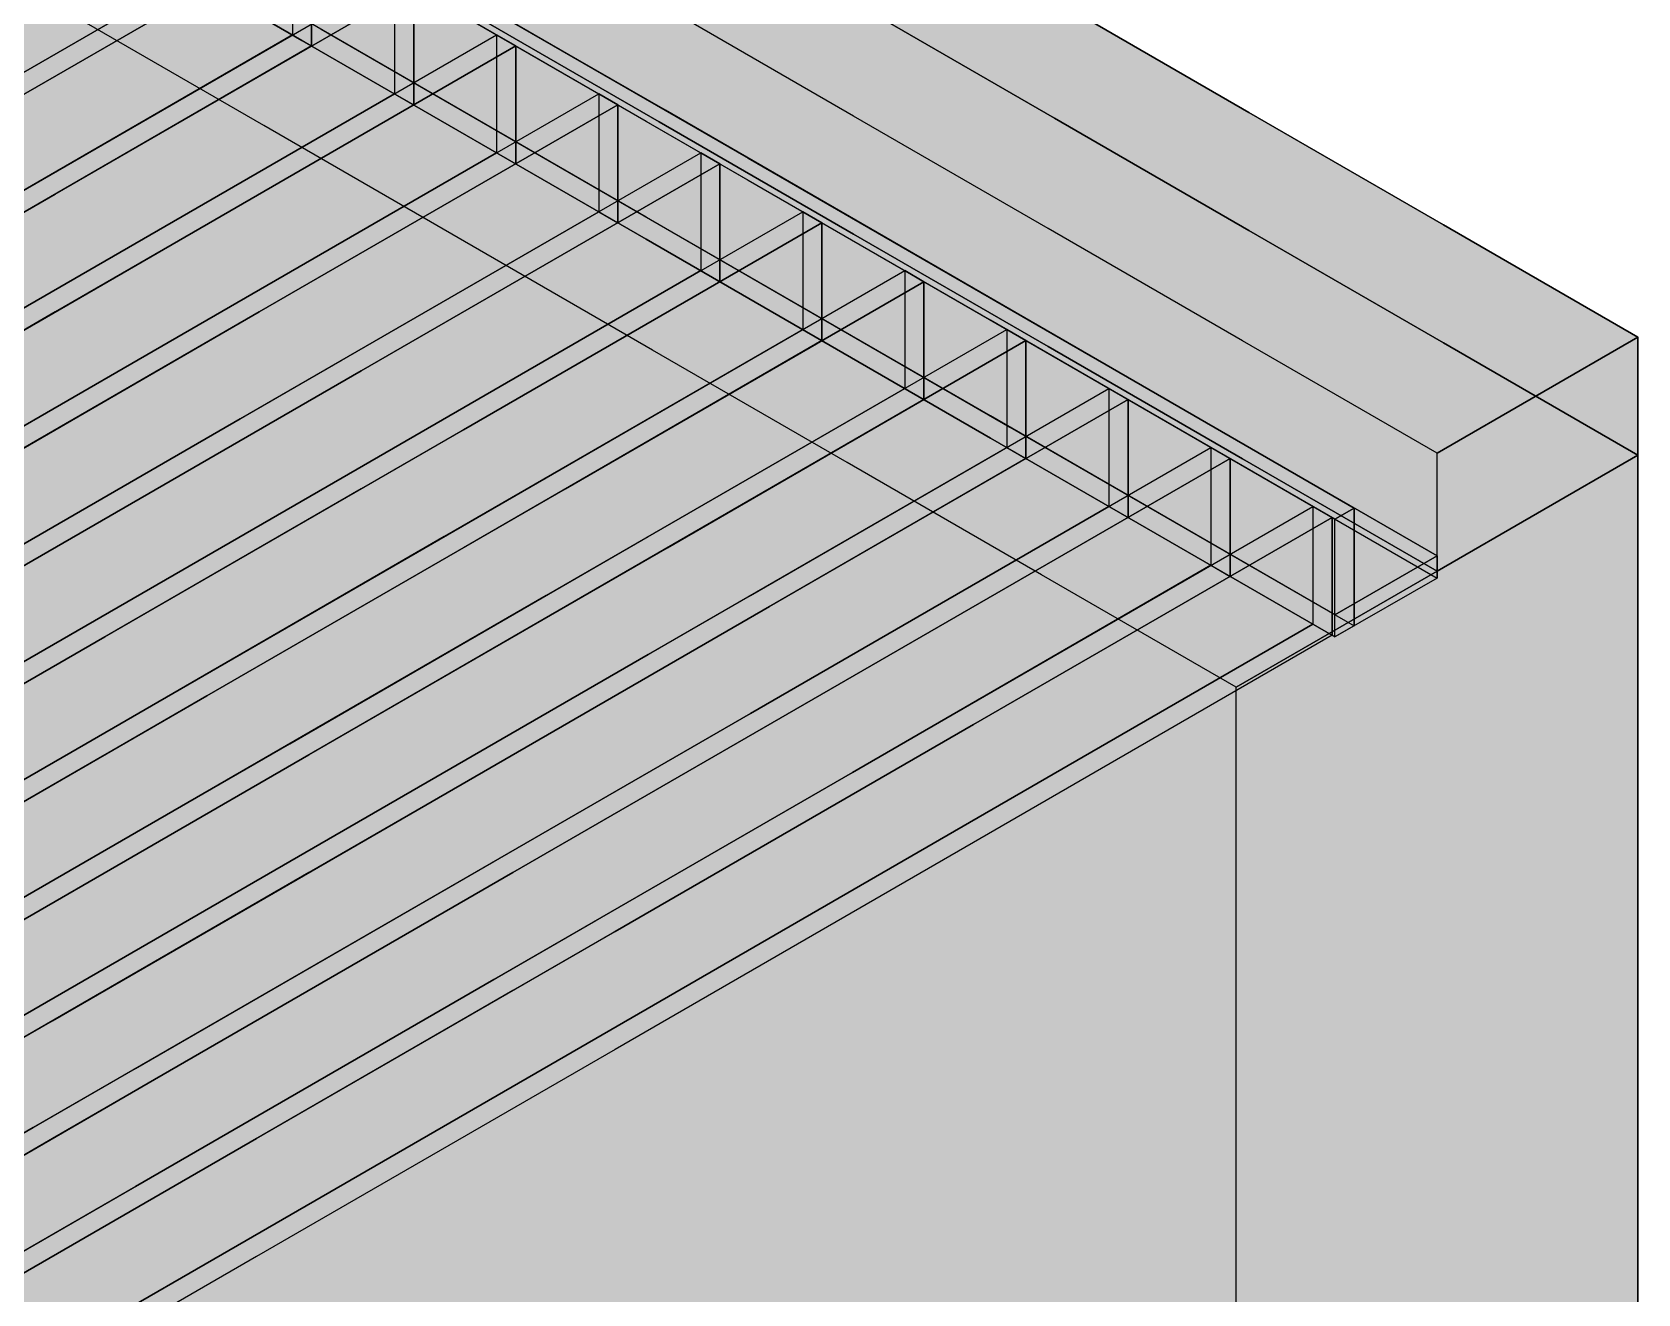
# Model space of a CAD drawing. Header units: metres. Extents: x 0 to 28.4, y 0 to 5.9.
# Drawn here: x 14.4395 to 14.7856, y 2.2938 to 2.5657 of the extents above; entities that cross this region are included whole.
import ezdxf

# ---------------------------------------------------------------- set-up
doc = ezdxf.new("R2010")
doc.units = ezdxf.units.M
doc.header["$LTSCALE"] = 0.25
doc.layers.add('ISO-ARISTAS', color=8, linetype='CONTINUOUS')
doc.layers.add('ISO-CONCRETO-SUP', color=254, linetype='CONTINUOUS', true_color=0xe8e8e8)

msp = doc.modelspace()

# ---------------------------------------------------------------- linework, layer by layer
at = {"layer": 'ISO-ARISTAS', "color": 250}
for p, q in [((14.49765, 2.56397), (14.42342, 2.60683)), ((14.49765, 2.56397), (14.42342, 2.60683)), ((14.42342, 2.60683), (14.49765, 2.56397)), ((14.42342, 2.60683), (14.49765, 2.56397)), ((14.41834, 2.54592), (14.49562, 2.59054)), ((14.41834, 2.54592), (14.49562, 2.59054)), ((14.49562, 2.59054), (14.49562, 2.56514)), ((14.49562, 2.59054), (14.49562, 2.56514)), ((14.57188, 2.54651), (14.49765, 2.58937)), ((14.57188, 2.54651), (14.49765, 2.58937)), ((14.57601, 2.5489), (14.50177, 2.59175)), ((14.50177, 2.59175), (14.57601, 2.5489)), ((14.42247, 2.54354), (14.49975, 2.58816)), ((14.49975, 2.58816), (14.42247, 2.54354)), ((14.49975, 2.56276), (14.49975, 2.58816)), ((14.49975, 2.58816), (14.49975, 2.56276)), ((14.59388, 2.53858), (14.51965, 2.58143)), ((14.51965, 2.58143), (14.59388, 2.53858)), ((14.39634, 2.53322), (14.47363, 2.57784)), ((14.47363, 2.57784), (14.39634, 2.53322)), ((14.47775, 2.57546), (14.40047, 2.53084)), ((14.47775, 2.57546), (14.40047, 2.53084)), ((14.44034, 2.53322), (14.51762, 2.57784)), ((14.44034, 2.53322), (14.51762, 2.57784)), ((14.44446, 2.53084), (14.52175, 2.57546)), ((14.52175, 2.57546), (14.44446, 2.53084)), ((14.51762, 2.57784), (14.51762, 2.55244)), ((14.51762, 2.57784), (14.51762, 2.55244)), ((14.51965, 2.57667), (14.59388, 2.53381)), ((14.51965, 2.57667), (14.59388, 2.53381)), ((14.52175, 2.55006), (14.52175, 2.57546)), ((14.52175, 2.57546), (14.52175, 2.55006)), ((14.70179, 2.54841), (14.65986, 2.57262)), ((14.65986, 2.57262), (14.70179, 2.54841)), ((14.48941, 2.54563), (14.44748, 2.56984)), ((14.48941, 2.54563), (14.44748, 2.56984)), ((14.57188, 2.52588), (14.49765, 2.56873)), ((14.57188, 2.52588), (14.49765, 2.56873)), ((14.57463, 2.54643), (14.53271, 2.57063)), ((14.53271, 2.57063), (14.57463, 2.54643)), ((14.61656, 2.54762), (14.57463, 2.57183)), ((14.61656, 2.54762), (14.57463, 2.57183)), ((14.65986, 2.54722), (14.61793, 2.57143)), ((14.61793, 2.57143), (14.65986, 2.54722)), ((14.61793, 2.57143), (14.65986, 2.54722)), ((14.61793, 2.57143), (14.65986, 2.54722)), ((14.41834, 2.52052), (14.49562, 2.56514)), ((14.49562, 2.56514), (14.41834, 2.52052)), ((14.46233, 2.52052), (14.53962, 2.56514)), ((14.46233, 2.52052), (14.53962, 2.56514)), ((14.49562, 2.56514), (14.49975, 2.56276)), ((14.49562, 2.56514), (14.49975, 2.56276)), ((14.50177, 2.56635), (14.57601, 2.5235)), ((14.50177, 2.56635), (14.57601, 2.5235)), ((14.54374, 2.56276), (14.53962, 2.56514)), ((14.53962, 2.56514), (14.53962, 2.53974)), ((14.53962, 2.56514), (14.53962, 2.53974)), ((14.53962, 2.56514), (14.54374, 2.56276)), ((14.49975, 2.56276), (14.42247, 2.51814)), ((14.49975, 2.56276), (14.42247, 2.51814)), ((14.46646, 2.51814), (14.54374, 2.56276)), ((14.54374, 2.56276), (14.46646, 2.51814)), ((14.57188, 2.52111), (14.49765, 2.56397)), ((14.57188, 2.52111), (14.49765, 2.56397)), ((14.49765, 2.56397), (14.57188, 2.52111)), ((14.49765, 2.56397), (14.57188, 2.52111)), ((14.54374, 2.53736), (14.54374, 2.56276)), ((14.54374, 2.56276), (14.54374, 2.53736)), ((14.44034, 2.50782), (14.51762, 2.55244)), ((14.51762, 2.55244), (14.44034, 2.50782)), ((14.48433, 2.50782), (14.56162, 2.55244)), ((14.48433, 2.50782), (14.56162, 2.55244)), ((14.51762, 2.55244), (14.52175, 2.55006)), ((14.51762, 2.55244), (14.52175, 2.55006)), ((14.56574, 2.55006), (14.56162, 2.55244)), ((14.56162, 2.55244), (14.56162, 2.52704)), ((14.56162, 2.55244), (14.56162, 2.52704)), ((14.56162, 2.55244), (14.56574, 2.55006)), ((14.52175, 2.55006), (14.44446, 2.50544)), ((14.52175, 2.55006), (14.44446, 2.50544)), ((14.48846, 2.50544), (14.56574, 2.55006)), ((14.56574, 2.55006), (14.48846, 2.50544)), ((14.56574, 2.52466), (14.56574, 2.55006)), ((14.56574, 2.55006), (14.56574, 2.52466)), ((14.65024, 2.50604), (14.57601, 2.5489)), ((14.57601, 2.5489), (14.65024, 2.50604)), ((14.74371, 2.52421), (14.70179, 2.54841)), ((14.70179, 2.54841), (14.74371, 2.52421)), ((14.53133, 2.52143), (14.48941, 2.54563)), ((14.53133, 2.52143), (14.48941, 2.54563)), ((14.64611, 2.50366), (14.57188, 2.54651)), ((14.64611, 2.50366), (14.57188, 2.54651)), ((14.61656, 2.52222), (14.57463, 2.54643)), ((14.57463, 2.54643), (14.61656, 2.52222)), ((14.65849, 2.52341), (14.61656, 2.54762)), ((14.65849, 2.52341), (14.61656, 2.54762)), ((14.70179, 2.52301), (14.65986, 2.54722)), ((14.65986, 2.54722), (14.70179, 2.52301)), ((14.65986, 2.54722), (14.70179, 2.52301)), ((14.65986, 2.54722), (14.70179, 2.52301)), ((14.46233, 2.49512), (14.53962, 2.53974)), ((14.53962, 2.53974), (14.46233, 2.49512)), ((14.54374, 2.53736), (14.46646, 2.49274)), ((14.54374, 2.53736), (14.46646, 2.49274)), ((14.50633, 2.49512), (14.58361, 2.53974)), ((14.50633, 2.49512), (14.58361, 2.53974)), ((14.51045, 2.49274), (14.58774, 2.53736)), ((14.58774, 2.53736), (14.51045, 2.49274)), ((14.53962, 2.53974), (14.54374, 2.53736)), ((14.53962, 2.53974), (14.54374, 2.53736)), ((14.58774, 2.53736), (14.58361, 2.53974)), ((14.58361, 2.53974), (14.58361, 2.51434)), ((14.58361, 2.53974), (14.58361, 2.51434)), ((14.58361, 2.53974), (14.58774, 2.53736)), ((14.58774, 2.51196), (14.58774, 2.53736)), ((14.58774, 2.53736), (14.58774, 2.51196)), ((14.66811, 2.49572), (14.59388, 2.53858)), ((14.59388, 2.53858), (14.66811, 2.49572)), ((14.36305, 2.4886), (14.44034, 2.53322)), ((14.36305, 2.4886), (14.44034, 2.53322)), ((14.36718, 2.48622), (14.44446, 2.53084)), ((14.44446, 2.53084), (14.36718, 2.48622)), ((14.59388, 2.53381), (14.66811, 2.49096)), ((14.59388, 2.53381), (14.66811, 2.49096)), ((14.48433, 2.48242), (14.56162, 2.52704)), ((14.56162, 2.52704), (14.48433, 2.48242)), ((14.52833, 2.48242), (14.60561, 2.52704)), ((14.52833, 2.48242), (14.60561, 2.52704)), ((14.56162, 2.52704), (14.56574, 2.52466)), ((14.56162, 2.52704), (14.56574, 2.52466)), ((14.60973, 2.52466), (14.60561, 2.52704)), ((14.60561, 2.52704), (14.60561, 2.50164)), ((14.60561, 2.52704), (14.60561, 2.50164)), ((14.60561, 2.52704), (14.60973, 2.52466)), ((14.56574, 2.52466), (14.48846, 2.48004)), ((14.56574, 2.52466), (14.48846, 2.48004)), ((14.53245, 2.48004), (14.60973, 2.52466)), ((14.60973, 2.52466), (14.53245, 2.48004)), ((14.64611, 2.48302), (14.57188, 2.52588)), ((14.64611, 2.48302), (14.57188, 2.52588)), ((14.57601, 2.5235), (14.65024, 2.48064)), ((14.57601, 2.5235), (14.65024, 2.48064)), ((14.60973, 2.49926), (14.60973, 2.52466)), ((14.60973, 2.52466), (14.60973, 2.49926)), ((14.78564, 2.5), (14.74371, 2.52421)), ((14.74371, 2.52421), (14.78564, 2.5)), ((14.38505, 2.4759), (14.46233, 2.52052)), ((14.38505, 2.4759), (14.46233, 2.52052)), ((14.57326, 2.49722), (14.53133, 2.52143)), ((14.57326, 2.49722), (14.53133, 2.52143)), ((14.64611, 2.47826), (14.57188, 2.52111)), ((14.64611, 2.47826), (14.57188, 2.52111)), ((14.57188, 2.52111), (14.64611, 2.47826)), ((14.57188, 2.52111), (14.64611, 2.47826)), ((14.65849, 2.49801), (14.61656, 2.52222)), ((14.61656, 2.52222), (14.65849, 2.49801)), ((14.70041, 2.49921), (14.65849, 2.52341)), ((14.70041, 2.49921), (14.65849, 2.52341)), ((14.74371, 2.49881), (14.70179, 2.52301)), ((14.70179, 2.52301), (14.74371, 2.49881)), ((14.70179, 2.52301), (14.74371, 2.49881)), ((14.70179, 2.52301), (14.74371, 2.49881)), ((14.38918, 2.47352), (14.46646, 2.51814)), ((14.46646, 2.51814), (14.38918, 2.47352)), ((14.50633, 2.46972), (14.58361, 2.51434)), ((14.58361, 2.51434), (14.50633, 2.46972)), ((14.55032, 2.46972), (14.62761, 2.51434)), ((14.55032, 2.46972), (14.62761, 2.51434)), ((14.58361, 2.51434), (14.58774, 2.51196)), ((14.58361, 2.51434), (14.58774, 2.51196)), ((14.63173, 2.51196), (14.62761, 2.51434)), ((14.62761, 2.51434), (14.62761, 2.48894)), ((14.62761, 2.51434), (14.62761, 2.48894)), ((14.62761, 2.51434), (14.63173, 2.51196)), ((14.58774, 2.51196), (14.51045, 2.46734)), ((14.58774, 2.51196), (14.51045, 2.46734)), ((14.55445, 2.46734), (14.63173, 2.51196)), ((14.63173, 2.51196), (14.55445, 2.46734)), ((14.63173, 2.48656), (14.63173, 2.51196)), ((14.63173, 2.51196), (14.63173, 2.48656)), ((14.36305, 2.4632), (14.44034, 2.50782)), ((14.44034, 2.50782), (14.36305, 2.4632)), ((14.40705, 2.4632), (14.48433, 2.50782)), ((14.40705, 2.4632), (14.48433, 2.50782)), ((14.44446, 2.50544), (14.36718, 2.46082)), ((14.44446, 2.50544), (14.36718, 2.46082)), ((14.41117, 2.46082), (14.48846, 2.50544)), ((14.48846, 2.50544), (14.41117, 2.46082)), ((14.72034, 2.4608), (14.64611, 2.50366)), ((14.72034, 2.4608), (14.64611, 2.50366)), ((14.72447, 2.46318), (14.65024, 2.50604)), ((14.65024, 2.50604), (14.72447, 2.46318)), ((14.52833, 2.45702), (14.60561, 2.50164)), ((14.60561, 2.50164), (14.52833, 2.45702)), ((14.60973, 2.49926), (14.53245, 2.45464)), ((14.60973, 2.49926), (14.53245, 2.45464)), ((14.57232, 2.45702), (14.6496, 2.50164)), ((14.57232, 2.45702), (14.6496, 2.50164)), ((14.57644, 2.45464), (14.65373, 2.49926)), ((14.65373, 2.49926), (14.57644, 2.45464)), ((14.60561, 2.50164), (14.60973, 2.49926)), ((14.60561, 2.50164), (14.60973, 2.49926)), ((14.65373, 2.49926), (14.6496, 2.50164)), ((14.6496, 2.50164), (14.6496, 2.47624)), ((14.6496, 2.50164), (14.6496, 2.47624)), ((14.6496, 2.50164), (14.65373, 2.49926)), ((14.65373, 2.47386), (14.65373, 2.49926)), ((14.65373, 2.49926), (14.65373, 2.47386)), ((14.78564, 2.5), (14.74234, 2.475)), ((14.74234, 2.475), (14.78564, 2.5)), ((14.78564, 2.4746), (14.78564, 2.5)), ((14.78564, 2.5), (14.78564, 2.4746)), ((14.61519, 2.47301), (14.57326, 2.49722)), ((14.61519, 2.47301), (14.57326, 2.49722)), ((14.70041, 2.47381), (14.65849, 2.49801)), ((14.65849, 2.49801), (14.70041, 2.47381)), ((14.74234, 2.475), (14.70041, 2.49921)), ((14.74234, 2.475), (14.70041, 2.49921)), ((14.78564, 2.4746), (14.74371, 2.49881)), ((14.74371, 2.49881), (14.78564, 2.4746)), ((14.74371, 2.49881), (14.78564, 2.4746)), ((14.74371, 2.49881), (14.78564, 2.4746)), ((14.38505, 2.4505), (14.46233, 2.49512)), ((14.46233, 2.49512), (14.38505, 2.4505)), ((14.46646, 2.49274), (14.38918, 2.44812)), ((14.46646, 2.49274), (14.38918, 2.44812)), ((14.42904, 2.4505), (14.50633, 2.49512)), ((14.42904, 2.4505), (14.50633, 2.49512)), ((14.43317, 2.44812), (14.51045, 2.49274)), ((14.51045, 2.49274), (14.43317, 2.44812)), ((14.74234, 2.45286), (14.66811, 2.49572)), ((14.66811, 2.49572), (14.74234, 2.45286)), ((14.55032, 2.44432), (14.62761, 2.48894)), ((14.62761, 2.48894), (14.55032, 2.44432)), ((14.59432, 2.44432), (14.6716, 2.48894)), ((14.59432, 2.44432), (14.6716, 2.48894)), ((14.62761, 2.48894), (14.63173, 2.48656)), ((14.62761, 2.48894), (14.63173, 2.48656)), ((14.66811, 2.49096), (14.74234, 2.4481)), ((14.66811, 2.49096), (14.74234, 2.4481)), ((14.67573, 2.48656), (14.6716, 2.48894)), ((14.6716, 2.48894), (14.6716, 2.46354)), ((14.6716, 2.48894), (14.6716, 2.46354)), ((14.6716, 2.48894), (14.67573, 2.48656)), ((14.63173, 2.48656), (14.55445, 2.44194)), ((14.63173, 2.48656), (14.55445, 2.44194)), ((14.59844, 2.44194), (14.67573, 2.48656)), ((14.67573, 2.48656), (14.59844, 2.44194)), ((14.67573, 2.46116), (14.67573, 2.48656)), ((14.67573, 2.48656), (14.67573, 2.46116)), ((14.40705, 2.4378), (14.48433, 2.48242)), ((14.48433, 2.48242), (14.40705, 2.4378)), ((14.45104, 2.4378), (14.52833, 2.48242)), ((14.45104, 2.4378), (14.52833, 2.48242)), ((14.72034, 2.44016), (14.64611, 2.48302)), ((14.72034, 2.44016), (14.64611, 2.48302)), ((14.48846, 2.48004), (14.41117, 2.43542)), ((14.48846, 2.48004), (14.41117, 2.43542)), ((14.45517, 2.43542), (14.53245, 2.48004)), ((14.53245, 2.48004), (14.45517, 2.43542)), ((14.65024, 2.48064), (14.72447, 2.43778)), ((14.65024, 2.48064), (14.72447, 2.43778)), ((14.57232, 2.43162), (14.6496, 2.47624)), ((14.6496, 2.47624), (14.57232, 2.43162)), ((14.61631, 2.43162), (14.6936, 2.47624)), ((14.61631, 2.43162), (14.6936, 2.47624)), ((14.72034, 2.4354), (14.64611, 2.47826)), ((14.72034, 2.4354), (14.64611, 2.47826)), ((14.64611, 2.47826), (14.72034, 2.4354)), ((14.64611, 2.47826), (14.72034, 2.4354)), ((14.6496, 2.47624), (14.65373, 2.47386)), ((14.6496, 2.47624), (14.65373, 2.47386)), ((14.69772, 2.47386), (14.6936, 2.47624)), ((14.6936, 2.47624), (14.6936, 2.45084)), ((14.6936, 2.47624), (14.6936, 2.45084)), ((14.6936, 2.47624), (14.69772, 2.47386)), ((14.74234, 2.4496), (14.74234, 2.475)), ((14.74234, 2.4496), (14.74234, 2.475)), ((14.65373, 2.47386), (14.57644, 2.42924)), ((14.65373, 2.47386), (14.57644, 2.42924)), ((14.65711, 2.44881), (14.61519, 2.47301)), ((14.65711, 2.44881), (14.61519, 2.47301)), ((14.62044, 2.42924), (14.69772, 2.47386)), ((14.69772, 2.47386), (14.62044, 2.42924)), ((14.69772, 2.44846), (14.69772, 2.47386)), ((14.69772, 2.47386), (14.69772, 2.44846)), ((14.74234, 2.4496), (14.70041, 2.47381)), ((14.70041, 2.47381), (14.74234, 2.4496)), ((14.78564, 2.4746), (14.74234, 2.4496)), ((14.78564, 2.4746), (14.74234, 2.4496)), ((14.74234, 2.4496), (14.78564, 2.4746)), ((14.78564, 2.4746), (14.74234, 2.4496)), ((14.78564, 2.42714), (14.78564, 2.4746)), ((14.78564, 2.4746), (14.78564, 2.42714)), ((14.42904, 2.4251), (14.50633, 2.46972)), ((14.50633, 2.46972), (14.42904, 2.4251)), ((14.47304, 2.4251), (14.55032, 2.46972)), ((14.47304, 2.4251), (14.55032, 2.46972)), ((14.51045, 2.46734), (14.43317, 2.42272)), ((14.51045, 2.46734), (14.43317, 2.42272)), ((14.47716, 2.42272), (14.55445, 2.46734)), ((14.55445, 2.46734), (14.47716, 2.42272)), ((14.59432, 2.41892), (14.6716, 2.46354)), ((14.6716, 2.46354), (14.59432, 2.41892)), ((14.67573, 2.46116), (14.59844, 2.41654)), ((14.67573, 2.46116), (14.59844, 2.41654)), ((14.63831, 2.41892), (14.7156, 2.46354)), ((14.63831, 2.41892), (14.7156, 2.46354)), ((14.64244, 2.41654), (14.71972, 2.46116)), ((14.71972, 2.46116), (14.64244, 2.41654)), ((14.6716, 2.46354), (14.67573, 2.46116)), ((14.6716, 2.46354), (14.67573, 2.46116)), ((14.71972, 2.46116), (14.7156, 2.46354)), ((14.7156, 2.46354), (14.7156, 2.43814)), ((14.7156, 2.46354), (14.7156, 2.43814)), ((14.7156, 2.46354), (14.71972, 2.46116)), ((14.71972, 2.43576), (14.71972, 2.46116)), ((14.71972, 2.46116), (14.71972, 2.43576)), ((14.72447, 2.46318), (14.72034, 2.4608)), ((14.72034, 2.4608), (14.72447, 2.46318)), ((14.72447, 2.43778), (14.72447, 2.46318)), ((14.72447, 2.46318), (14.72447, 2.43778)), ((14.72034, 2.4354), (14.72034, 2.4608)), ((14.72034, 2.4354), (14.72034, 2.4608)), ((14.45104, 2.4124), (14.52833, 2.45702)), ((14.52833, 2.45702), (14.45104, 2.4124)), ((14.53245, 2.45464), (14.45517, 2.41002)), ((14.53245, 2.45464), (14.45517, 2.41002)), ((14.49504, 2.4124), (14.57232, 2.45702)), ((14.49504, 2.4124), (14.57232, 2.45702)), ((14.49916, 2.41002), (14.57644, 2.45464)), ((14.57644, 2.45464), (14.49916, 2.41002)), ((14.61631, 2.40622), (14.6936, 2.45084)), ((14.6936, 2.45084), (14.61631, 2.40622)), ((14.6936, 2.45084), (14.69772, 2.44846)), ((14.6936, 2.45084), (14.69772, 2.44846)), ((14.74234, 2.45286), (14.72034, 2.44016)), ((14.72034, 2.44016), (14.74234, 2.45286)), ((14.74234, 2.4481), (14.74234, 2.45286)), ((14.74234, 2.45286), (14.74234, 2.4481)), ((14.69772, 2.44846), (14.62044, 2.40384)), ((14.69772, 2.44846), (14.62044, 2.40384)), ((14.69904, 2.4246), (14.65711, 2.44881)), ((14.69904, 2.4246), (14.65711, 2.44881)), ((14.74234, 2.4496), (14.69904, 2.4246)), ((14.69904, 2.4246), (14.74234, 2.4496)), ((14.74234, 2.4481), (14.72034, 2.4354)), ((14.74234, 2.4481), (14.72034, 2.4354)), ((14.47304, 2.3997), (14.55032, 2.44432)), ((14.55032, 2.44432), (14.47304, 2.3997)), ((14.51703, 2.3997), (14.59432, 2.44432)), ((14.51703, 2.3997), (14.59432, 2.44432)), ((14.55445, 2.44194), (14.47716, 2.39732)), ((14.55445, 2.44194), (14.47716, 2.39732)), ((14.52116, 2.39732), (14.59844, 2.44194)), ((14.59844, 2.44194), (14.52116, 2.39732)), ((14.37376, 2.39318), (14.45104, 2.4378)), ((14.37376, 2.39318), (14.45104, 2.4378)), ((14.63831, 2.39352), (14.7156, 2.43814)), ((14.7156, 2.43814), (14.63831, 2.39352)), ((14.7156, 2.43814), (14.71972, 2.43576)), ((14.7156, 2.43814), (14.71972, 2.43576)), ((14.72034, 2.4354), (14.72034, 2.44016)), ((14.72034, 2.4354), (14.72034, 2.44016)), ((14.72447, 2.43778), (14.72034, 2.4354)), ((14.72447, 2.43778), (14.72034, 2.4354)), ((14.37788, 2.3908), (14.45517, 2.43542)), ((14.45517, 2.43542), (14.37788, 2.3908)), ((14.71972, 2.43576), (14.64244, 2.39114)), ((14.71972, 2.43576), (14.64244, 2.39114)), ((14.49504, 2.387), (14.57232, 2.43162)), ((14.57232, 2.43162), (14.49504, 2.387)), ((14.53903, 2.387), (14.61631, 2.43162)), ((14.53903, 2.387), (14.61631, 2.43162)), ((14.57644, 2.42924), (14.49916, 2.38462)), ((14.57644, 2.42924), (14.49916, 2.38462)), ((14.54315, 2.38462), (14.62044, 2.42924)), ((14.62044, 2.42924), (14.54315, 2.38462)), ((14.78564, 2.37968), (14.78564, 2.42714)), ((14.78564, 2.42714), (14.78564, 2.37968)), ((14.39575, 2.38048), (14.47304, 2.4251)), ((14.39575, 2.38048), (14.47304, 2.4251)), ((14.69904, 2.37714), (14.69904, 2.4246)), ((14.69904, 2.37714), (14.69904, 2.4246)), ((14.39988, 2.3781), (14.47716, 2.42272)), ((14.47716, 2.42272), (14.39988, 2.3781)), ((14.51703, 2.3743), (14.59432, 2.41892)), ((14.59432, 2.41892), (14.51703, 2.3743)), ((14.59844, 2.41654), (14.52116, 2.37192)), ((14.59844, 2.41654), (14.52116, 2.37192)), ((14.56103, 2.3743), (14.63831, 2.41892)), ((14.56103, 2.3743), (14.63831, 2.41892)), ((14.56515, 2.37192), (14.64244, 2.41654)), ((14.64244, 2.41654), (14.56515, 2.37192)), ((14.37376, 2.36778), (14.45104, 2.4124)), ((14.45104, 2.4124), (14.37376, 2.36778)), ((14.45517, 2.41002), (14.37788, 2.3654)), ((14.45517, 2.41002), (14.37788, 2.3654)), ((14.41775, 2.36778), (14.49504, 2.4124)), ((14.41775, 2.36778), (14.49504, 2.4124)), ((14.42188, 2.3654), (14.49916, 2.41002)), ((14.49916, 2.41002), (14.42188, 2.3654)), ((14.53903, 2.3616), (14.61631, 2.40622)), ((14.61631, 2.40622), (14.53903, 2.3616)), ((14.62044, 2.40384), (14.54315, 2.35922)), ((14.62044, 2.40384), (14.54315, 2.35922)), ((14.39575, 2.35508), (14.47304, 2.3997)), ((14.47304, 2.3997), (14.39575, 2.35508)), ((14.43975, 2.35508), (14.51703, 2.3997)), ((14.43975, 2.35508), (14.51703, 2.3997)), ((14.47716, 2.39732), (14.39988, 2.3527)), ((14.47716, 2.39732), (14.39988, 2.3527)), ((14.44387, 2.3527), (14.52116, 2.39732)), ((14.52116, 2.39732), (14.44387, 2.3527)), ((14.56103, 2.3489), (14.63831, 2.39352)), ((14.63831, 2.39352), (14.56103, 2.3489)), ((14.64244, 2.39114), (14.56515, 2.34652)), ((14.64244, 2.39114), (14.56515, 2.34652)), ((14.41775, 2.34238), (14.49504, 2.387)), ((14.49504, 2.387), (14.41775, 2.34238)), ((14.46175, 2.34238), (14.53903, 2.387)), ((14.46175, 2.34238), (14.53903, 2.387)), ((14.49916, 2.38462), (14.42188, 2.34)), ((14.49916, 2.38462), (14.42188, 2.34)), ((14.46587, 2.34), (14.54315, 2.38462)), ((14.54315, 2.38462), (14.46587, 2.34)), ((14.78564, 2.33222), (14.78564, 2.37968)), ((14.78564, 2.37968), (14.78564, 2.33222)), ((14.69904, 2.32968), (14.69904, 2.37714)), ((14.69904, 2.32968), (14.69904, 2.37714)), ((14.43975, 2.32968), (14.51703, 2.3743)), ((14.51703, 2.3743), (14.43975, 2.32968)), ((14.52116, 2.37192), (14.44387, 2.3273)), ((14.52116, 2.37192), (14.44387, 2.3273)), ((14.48374, 2.32968), (14.56103, 2.3743)), ((14.48374, 2.32968), (14.56103, 2.3743)), ((14.48787, 2.3273), (14.56515, 2.37192)), ((14.56515, 2.37192), (14.48787, 2.3273)), ((14.46175, 2.31698), (14.53903, 2.3616)), ((14.53903, 2.3616), (14.46175, 2.31698)), ((14.54315, 2.35922), (14.46587, 2.3146)), ((14.54315, 2.35922), (14.46587, 2.3146)), ((14.36246, 2.31046), (14.43975, 2.35508)), ((14.36246, 2.31046), (14.43975, 2.35508)), ((14.36659, 2.30808), (14.44387, 2.3527)), ((14.44387, 2.3527), (14.36659, 2.30808)), ((14.48374, 2.30428), (14.56103, 2.3489)), ((14.56103, 2.3489), (14.48374, 2.30428)), ((14.56515, 2.34652), (14.48787, 2.3019)), ((14.56515, 2.34652), (14.48787, 2.3019)), ((14.38446, 2.29776), (14.46175, 2.34238)), ((14.38446, 2.29776), (14.46175, 2.34238)), ((14.38859, 2.29538), (14.46587, 2.34)), ((14.46587, 2.34), (14.38859, 2.29538)), ((14.36246, 2.28506), (14.43975, 2.32968)), ((14.43975, 2.32968), (14.36246, 2.28506)), ((14.40646, 2.28506), (14.48374, 2.32968)), ((14.40646, 2.28506), (14.48374, 2.32968)), ((14.69904, 2.28222), (14.69904, 2.32968)), ((14.69904, 2.28222), (14.69904, 2.32968)), ((14.78564, 2.28476), (14.78564, 2.33222)), ((14.78564, 2.33222), (14.78564, 2.28476)), ((14.44387, 2.3273), (14.36659, 2.28268)), ((14.44387, 2.3273), (14.36659, 2.28268)), ((14.41058, 2.28268), (14.48787, 2.3273)), ((14.48787, 2.3273), (14.41058, 2.28268)), ((14.38446, 2.27236), (14.46175, 2.31698)), ((14.46175, 2.31698), (14.38446, 2.27236)), ((14.46587, 2.3146), (14.38859, 2.26998)), ((14.46587, 2.3146), (14.38859, 2.26998)), ((14.40646, 2.25966), (14.48374, 2.30428)), ((14.48374, 2.30428), (14.40646, 2.25966)), ((14.48787, 2.3019), (14.41058, 2.25728)), ((14.48787, 2.3019), (14.41058, 2.25728))]:
    msp.add_line(p, q, dxfattribs=at)
at = {"layer": 'ISO-CONCRETO-SUP', "true_color": 0x4a5461}
for points in [[(14.42342, 2.60683), (14.49765, 2.56397), (14.42342, 2.63223), (14.49765, 2.58937)], [(14.42342, 2.60683), (14.49765, 2.56397), (14.42342, 2.61159), (14.49765, 2.56873)], [(14.49562, 2.56514), (14.49975, 2.56276), (14.49562, 2.59054), (14.49975, 2.58816)], [(14.49765, 2.56397), (14.57188, 2.52111), (14.49765, 2.58937), (14.57188, 2.54651)], [(14.50177, 2.56635), (14.57601, 2.5235), (14.50177, 2.59175), (14.57601, 2.5489)], [(14.51965, 2.57667), (14.59388, 2.53381), (14.51965, 2.58143), (14.59388, 2.53858)], [(14.51762, 2.55244), (14.52175, 2.55006), (14.51762, 2.57784), (14.52175, 2.57546)], [(14.49765, 2.56397), (14.57188, 2.52111), (14.49765, 2.56873), (14.57188, 2.52588)], [(14.53962, 2.53974), (14.54374, 2.53736), (14.53962, 2.56514), (14.54374, 2.56276)], [(14.56162, 2.52704), (14.56574, 2.52466), (14.56162, 2.55244), (14.56574, 2.55006)], [(14.57601, 2.5235), (14.65024, 2.48064), (14.57601, 2.5489), (14.65024, 2.50604)], [(14.57188, 2.52111), (14.64611, 2.47826), (14.57188, 2.54651), (14.64611, 2.50366)], [(14.58361, 2.51434), (14.58774, 2.51196), (14.58361, 2.53974), (14.58774, 2.53736)], [(14.59388, 2.53381), (14.66811, 2.49096), (14.59388, 2.53858), (14.66811, 2.49572)], [(14.60561, 2.50164), (14.60973, 2.49926), (14.60561, 2.52704), (14.60973, 2.52466)], [(14.57188, 2.52111), (14.64611, 2.47826), (14.57188, 2.52588), (14.64611, 2.48302)], [(14.62761, 2.48894), (14.63173, 2.48656), (14.62761, 2.51434), (14.63173, 2.51196)], [(14.64611, 2.47826), (14.72034, 2.4354), (14.64611, 2.50366), (14.72034, 2.4608)], [(14.65024, 2.48064), (14.72447, 2.43778), (14.65024, 2.50604), (14.72447, 2.46318)], [(14.6496, 2.47624), (14.65373, 2.47386), (14.6496, 2.50164), (14.65373, 2.49926)], [(14.66811, 2.49096), (14.74234, 2.4481), (14.66811, 2.49572), (14.74234, 2.45286)], [(14.6716, 2.46354), (14.67573, 2.46116), (14.6716, 2.48894), (14.67573, 2.48656)], [(14.64611, 2.47826), (14.72034, 2.4354), (14.64611, 2.48302), (14.72034, 2.44016)], [(14.6936, 2.45084), (14.69772, 2.44846), (14.6936, 2.47624), (14.69772, 2.47386)], [(14.7156, 2.43814), (14.71972, 2.43576), (14.7156, 2.46354), (14.71972, 2.46116)]]:
    msp.add_solid(points, dxfattribs=at)
at = {"layer": 'ISO-CONCRETO-SUP', "true_color": 0xa6a6a2}
for points in [[(14.45023, 2.57333), (14.49216, 2.54912), (14.45023, 2.62079), (14.49216, 2.59658)], [(14.53408, 2.57238), (14.57601, 2.54817), (14.53408, 2.61984), (14.57601, 2.59563)], [(14.4083, 2.55008), (14.45023, 2.52587), (14.4083, 2.59754), (14.45023, 2.57333)], [(14.49216, 2.54912), (14.53408, 2.52492), (14.49216, 2.59658), (14.53408, 2.57238)], [(14.61793, 2.57143), (14.65986, 2.54722), (14.61793, 2.59682), (14.65986, 2.57262)], [(14.40555, 2.54658), (14.44748, 2.52238), (14.40555, 2.59404), (14.44748, 2.56984)], [(14.53271, 2.57063), (14.57463, 2.54643), (14.53271, 2.59603), (14.57463, 2.57183)], [(14.57601, 2.54817), (14.61793, 2.52397), (14.57601, 2.59563), (14.61793, 2.57143)], [(14.45023, 2.52587), (14.49216, 2.50166), (14.45023, 2.57333), (14.49216, 2.54912)], [(14.53408, 2.52492), (14.57601, 2.50071), (14.53408, 2.57238), (14.57601, 2.54817)], [(14.65986, 2.54722), (14.70179, 2.52301), (14.65986, 2.57262), (14.70179, 2.54841)], [(14.44748, 2.52238), (14.48941, 2.49817), (14.44748, 2.56984), (14.48941, 2.54563)], [(14.57463, 2.54643), (14.61656, 2.52222), (14.57463, 2.57183), (14.61656, 2.54762)], [(14.61793, 2.52397), (14.65986, 2.49976), (14.61793, 2.57143), (14.65986, 2.54722)], [(14.4083, 2.50262), (14.45023, 2.47841), (14.4083, 2.55008), (14.45023, 2.52587)], [(14.49216, 2.50166), (14.53408, 2.47746), (14.49216, 2.54912), (14.53408, 2.52492)], [(14.57601, 2.50071), (14.61793, 2.47651), (14.57601, 2.54817), (14.61793, 2.52397)], [(14.70179, 2.52301), (14.74371, 2.49881), (14.70179, 2.54841), (14.74371, 2.52421)], [(14.40555, 2.49912), (14.44748, 2.47492), (14.40555, 2.54658), (14.44748, 2.52238)], [(14.48941, 2.49817), (14.53133, 2.47397), (14.48941, 2.54563), (14.53133, 2.52143)], [(14.61656, 2.52222), (14.65849, 2.49801), (14.61656, 2.54762), (14.65849, 2.52341)], [(14.65986, 2.49976), (14.70179, 2.47555), (14.65986, 2.54722), (14.70179, 2.52301)], [(14.45023, 2.47841), (14.49216, 2.4542), (14.45023, 2.52587), (14.49216, 2.50166)], [(14.53408, 2.47746), (14.57601, 2.45325), (14.53408, 2.52492), (14.57601, 2.50071)], [(14.61793, 2.47651), (14.65986, 2.4523), (14.61793, 2.52397), (14.65986, 2.49976)], [(14.74371, 2.49881), (14.78564, 2.4746), (14.74371, 2.52421), (14.78564, 2.5)], [(14.44748, 2.47492), (14.48941, 2.45071), (14.44748, 2.52238), (14.48941, 2.49817)], [(14.53133, 2.47397), (14.57326, 2.44976), (14.53133, 2.52143), (14.57326, 2.49722)], [(14.65849, 2.49801), (14.70041, 2.47381), (14.65849, 2.52341), (14.70041, 2.49921)], [(14.70179, 2.47555), (14.74371, 2.45135), (14.70179, 2.52301), (14.74371, 2.49881)], [(14.4083, 2.45516), (14.45023, 2.43095), (14.4083, 2.50262), (14.45023, 2.47841)], [(14.49216, 2.4542), (14.53408, 2.43), (14.49216, 2.50166), (14.53408, 2.47746)], [(14.57601, 2.45325), (14.61793, 2.42905), (14.57601, 2.50071), (14.61793, 2.47651)], [(14.65986, 2.4523), (14.70179, 2.42809), (14.65986, 2.49976), (14.70179, 2.47555)], [(14.40555, 2.45166), (14.44748, 2.42746), (14.40555, 2.49912), (14.44748, 2.47492)], [(14.48941, 2.45071), (14.53133, 2.42651), (14.48941, 2.49817), (14.53133, 2.47397)], [(14.57326, 2.44976), (14.61519, 2.42555), (14.57326, 2.49722), (14.61519, 2.47301)], [(14.70041, 2.47381), (14.74234, 2.4496), (14.70041, 2.49921), (14.74234, 2.475)], [(14.74371, 2.45135), (14.78564, 2.42714), (14.74371, 2.49881), (14.78564, 2.4746)], [(14.45023, 2.43095), (14.49216, 2.40674), (14.45023, 2.47841), (14.49216, 2.4542)], [(14.53408, 2.43), (14.57601, 2.40579), (14.53408, 2.47746), (14.57601, 2.45325)], [(14.61793, 2.42905), (14.65986, 2.40484), (14.61793, 2.47651), (14.65986, 2.4523)], [(14.70179, 2.42809), (14.74371, 2.40389), (14.70179, 2.47555), (14.74371, 2.45135)], [(14.44748, 2.42746), (14.48941, 2.40325), (14.44748, 2.47492), (14.48941, 2.45071)], [(14.53133, 2.42651), (14.57326, 2.4023), (14.53133, 2.47397), (14.57326, 2.44976)], [(14.61519, 2.42555), (14.65711, 2.40135), (14.61519, 2.47301), (14.65711, 2.44881)], [(14.4083, 2.4077), (14.45023, 2.38349), (14.4083, 2.45516), (14.45023, 2.43095)], [(14.40555, 2.4042), (14.44748, 2.38), (14.40555, 2.45166), (14.44748, 2.42746)], [(14.49216, 2.40674), (14.53408, 2.38254), (14.49216, 2.4542), (14.53408, 2.43)], [(14.57601, 2.40579), (14.61793, 2.38159), (14.57601, 2.45325), (14.61793, 2.42905)], [(14.65986, 2.40484), (14.70179, 2.38063), (14.65986, 2.4523), (14.70179, 2.42809)], [(14.74371, 2.40389), (14.78564, 2.37968), (14.74371, 2.45135), (14.78564, 2.42714)], [(14.48941, 2.40325), (14.53133, 2.37905), (14.48941, 2.45071), (14.53133, 2.42651)], [(14.57326, 2.4023), (14.61519, 2.37809), (14.57326, 2.44976), (14.61519, 2.42555)], [(14.65711, 2.40135), (14.69904, 2.37714), (14.65711, 2.44881), (14.69904, 2.4246)], [(14.45023, 2.38349), (14.49216, 2.35928), (14.45023, 2.43095), (14.49216, 2.40674)], [(14.53408, 2.38254), (14.57601, 2.35833), (14.53408, 2.43), (14.57601, 2.40579)], [(14.44748, 2.38), (14.48941, 2.35579), (14.44748, 2.42746), (14.48941, 2.40325)], [(14.61793, 2.38159), (14.65986, 2.35738), (14.61793, 2.42905), (14.65986, 2.40484)], [(14.70179, 2.38063), (14.74371, 2.35643), (14.70179, 2.42809), (14.74371, 2.40389)], [(14.53133, 2.37905), (14.57326, 2.35484), (14.53133, 2.42651), (14.57326, 2.4023)], [(14.61519, 2.37809), (14.65711, 2.35389), (14.61519, 2.42555), (14.65711, 2.40135)], [(14.4083, 2.36024), (14.45023, 2.33603), (14.4083, 2.4077), (14.45023, 2.38349)], [(14.49216, 2.35928), (14.53408, 2.33508), (14.49216, 2.40674), (14.53408, 2.38254)], [(14.57601, 2.35833), (14.61793, 2.33413), (14.57601, 2.40579), (14.61793, 2.38159)], [(14.40555, 2.35674), (14.44748, 2.33254), (14.40555, 2.4042), (14.44748, 2.38)], [(14.48941, 2.35579), (14.53133, 2.33159), (14.48941, 2.40325), (14.53133, 2.37905)], [(14.57326, 2.35484), (14.61519, 2.33063), (14.57326, 2.4023), (14.61519, 2.37809)], [(14.65986, 2.35738), (14.70179, 2.33317), (14.65986, 2.40484), (14.70179, 2.38063)], [(14.74371, 2.35643), (14.78564, 2.33222), (14.74371, 2.40389), (14.78564, 2.37968)], [(14.65711, 2.35389), (14.69904, 2.32968), (14.65711, 2.40135), (14.69904, 2.37714)], [(14.45023, 2.33603), (14.49216, 2.31182), (14.45023, 2.38349), (14.49216, 2.35928)], [(14.53408, 2.33508), (14.57601, 2.31087), (14.53408, 2.38254), (14.57601, 2.35833)], [(14.61793, 2.33413), (14.65986, 2.30992), (14.61793, 2.38159), (14.65986, 2.35738)], [(14.44748, 2.33254), (14.48941, 2.30833), (14.44748, 2.38), (14.48941, 2.35579)], [(14.53133, 2.33159), (14.57326, 2.30738), (14.53133, 2.37905), (14.57326, 2.35484)], [(14.61519, 2.33063), (14.65711, 2.30643), (14.61519, 2.37809), (14.65711, 2.35389)], [(14.70179, 2.33317), (14.74371, 2.30897), (14.70179, 2.38063), (14.74371, 2.35643)], [(14.4083, 2.31278), (14.45023, 2.28857), (14.4083, 2.36024), (14.45023, 2.33603)], [(14.49216, 2.31182), (14.53408, 2.28762), (14.49216, 2.35928), (14.53408, 2.33508)], [(14.57601, 2.31087), (14.61793, 2.28667), (14.57601, 2.35833), (14.61793, 2.33413)], [(14.65986, 2.30992), (14.70179, 2.28571), (14.65986, 2.35738), (14.70179, 2.33317)], [(14.40555, 2.30928), (14.44748, 2.28508), (14.40555, 2.35674), (14.44748, 2.33254)], [(14.48941, 2.30833), (14.53133, 2.28413), (14.48941, 2.35579), (14.53133, 2.33159)], [(14.57326, 2.30738), (14.61519, 2.28317), (14.57326, 2.35484), (14.61519, 2.33063)], [(14.65711, 2.30643), (14.69904, 2.28222), (14.65711, 2.35389), (14.69904, 2.32968)], [(14.74371, 2.30897), (14.78564, 2.28476), (14.74371, 2.35643), (14.78564, 2.33222)], [(14.45023, 2.28857), (14.49216, 2.26436), (14.45023, 2.33603), (14.49216, 2.31182)], [(14.53408, 2.28762), (14.57601, 2.26341), (14.53408, 2.33508), (14.57601, 2.31087)], [(14.61793, 2.28667), (14.65986, 2.26246), (14.61793, 2.33413), (14.65986, 2.30992)], [(14.70179, 2.28571), (14.74371, 2.26151), (14.70179, 2.33317), (14.74371, 2.30897)], [(14.44748, 2.28508), (14.48941, 2.26087), (14.44748, 2.33254), (14.48941, 2.30833)], [(14.53133, 2.28413), (14.57326, 2.25992), (14.53133, 2.33159), (14.57326, 2.30738)], [(14.61519, 2.28317), (14.65711, 2.25897), (14.61519, 2.33063), (14.65711, 2.30643)], [(14.4083, 2.26532), (14.45023, 2.24111), (14.4083, 2.31278), (14.45023, 2.28857)], [(14.40555, 2.26182), (14.44748, 2.23762), (14.40555, 2.30928), (14.44748, 2.28508)], [(14.49216, 2.26436), (14.53408, 2.24016), (14.49216, 2.31182), (14.53408, 2.28762)], [(14.57601, 2.26341), (14.61793, 2.23921), (14.57601, 2.31087), (14.61793, 2.28667)], [(14.65986, 2.26246), (14.70179, 2.23825), (14.65986, 2.30992), (14.70179, 2.28571)], [(14.74371, 2.26151), (14.78564, 2.2373), (14.74371, 2.30897), (14.78564, 2.28476)], [(14.48941, 2.26087), (14.53133, 2.23667), (14.48941, 2.30833), (14.53133, 2.28413)], [(14.57326, 2.25992), (14.61519, 2.23571), (14.57326, 2.30738), (14.61519, 2.28317)], [(14.65711, 2.25897), (14.69904, 2.23476), (14.65711, 2.30643), (14.69904, 2.28222)]]:
    msp.add_solid(points, dxfattribs=at)
at = {"layer": 'ISO-CONCRETO-SUP', "true_color": 0x525d6b}
for points in [[(14.44542, 2.61953), (14.51965, 2.57667), (14.42342, 2.60683), (14.49765, 2.56397)], [(14.42754, 2.60921), (14.50177, 2.56635), (14.42342, 2.60683), (14.49765, 2.56397)], [(14.47363, 2.60324), (14.47775, 2.60086), (14.39634, 2.55862), (14.40047, 2.55624)], [(14.45163, 2.59054), (14.45576, 2.58816), (14.37435, 2.54592), (14.37847, 2.54354)], [(14.49562, 2.59054), (14.49975, 2.58816), (14.41834, 2.54592), (14.42247, 2.54354)], [(14.50177, 2.59175), (14.57601, 2.5489), (14.49765, 2.58937), (14.57188, 2.54651)], [(14.51965, 2.58143), (14.59388, 2.53858), (14.49765, 2.56873), (14.57188, 2.52588)], [(14.47363, 2.57784), (14.47775, 2.57546), (14.39634, 2.53322), (14.40047, 2.53084)], [(14.51762, 2.57784), (14.52175, 2.57546), (14.44034, 2.53322), (14.44446, 2.53084)], [(14.51965, 2.57667), (14.59388, 2.53381), (14.49765, 2.56397), (14.57188, 2.52111)], [(14.49562, 2.56514), (14.49975, 2.56276), (14.41834, 2.52052), (14.42247, 2.51814)], [(14.53962, 2.56514), (14.54374, 2.56276), (14.46233, 2.52052), (14.46646, 2.51814)], [(14.50177, 2.56635), (14.57601, 2.5235), (14.49765, 2.56397), (14.57188, 2.52111)], [(14.51762, 2.55244), (14.52175, 2.55006), (14.44034, 2.50782), (14.44446, 2.50544)], [(14.56162, 2.55244), (14.56574, 2.55006), (14.48433, 2.50782), (14.48846, 2.50544)], [(14.57601, 2.5489), (14.65024, 2.50604), (14.57188, 2.54651), (14.64611, 2.50366)], [(14.53962, 2.53974), (14.54374, 2.53736), (14.46233, 2.49512), (14.46646, 2.49274)], [(14.58361, 2.53974), (14.58774, 2.53736), (14.50633, 2.49512), (14.51045, 2.49274)], [(14.59388, 2.53858), (14.66811, 2.49572), (14.57188, 2.52588), (14.64611, 2.48302)], [(14.44034, 2.53322), (14.44446, 2.53084), (14.36305, 2.4886), (14.36718, 2.48622)], [(14.59388, 2.53381), (14.66811, 2.49096), (14.57188, 2.52111), (14.64611, 2.47826)], [(14.56162, 2.52704), (14.56574, 2.52466), (14.48433, 2.48242), (14.48846, 2.48004)], [(14.60561, 2.52704), (14.60973, 2.52466), (14.52833, 2.48242), (14.53245, 2.48004)], [(14.57601, 2.5235), (14.65024, 2.48064), (14.57188, 2.52111), (14.64611, 2.47826)], [(14.46233, 2.52052), (14.46646, 2.51814), (14.38505, 2.4759), (14.38918, 2.47352)], [(14.58361, 2.51434), (14.58774, 2.51196), (14.50633, 2.46972), (14.51045, 2.46734)], [(14.62761, 2.51434), (14.63173, 2.51196), (14.55032, 2.46972), (14.55445, 2.46734)], [(14.44034, 2.50782), (14.44446, 2.50544), (14.36305, 2.4632), (14.36718, 2.46082)], [(14.48433, 2.50782), (14.48846, 2.50544), (14.40705, 2.4632), (14.41117, 2.46082)], [(14.65024, 2.50604), (14.72447, 2.46318), (14.64611, 2.50366), (14.72034, 2.4608)], [(14.60561, 2.50164), (14.60973, 2.49926), (14.52833, 2.45702), (14.53245, 2.45464)], [(14.6496, 2.50164), (14.65373, 2.49926), (14.57232, 2.45702), (14.57644, 2.45464)], [(14.46233, 2.49512), (14.46646, 2.49274), (14.38505, 2.4505), (14.38918, 2.44812)], [(14.50633, 2.49512), (14.51045, 2.49274), (14.42904, 2.4505), (14.43317, 2.44812)], [(14.66811, 2.49572), (14.74234, 2.45286), (14.64611, 2.48302), (14.72034, 2.44016)], [(14.62761, 2.48894), (14.63173, 2.48656), (14.55032, 2.44432), (14.55445, 2.44194)], [(14.6716, 2.48894), (14.67573, 2.48656), (14.59432, 2.44432), (14.59844, 2.44194)], [(14.66811, 2.49096), (14.74234, 2.4481), (14.64611, 2.47826), (14.72034, 2.4354)], [(14.48433, 2.48242), (14.48846, 2.48004), (14.40705, 2.4378), (14.41117, 2.43542)], [(14.52833, 2.48242), (14.53245, 2.48004), (14.45104, 2.4378), (14.45517, 2.43542)], [(14.65024, 2.48064), (14.72447, 2.43778), (14.64611, 2.47826), (14.72034, 2.4354)], [(14.6496, 2.47624), (14.65373, 2.47386), (14.57232, 2.43162), (14.57644, 2.42924)], [(14.6936, 2.47624), (14.69772, 2.47386), (14.61631, 2.43162), (14.62044, 2.42924)], [(14.50633, 2.46972), (14.51045, 2.46734), (14.42904, 2.4251), (14.43317, 2.42272)], [(14.55032, 2.46972), (14.55445, 2.46734), (14.47304, 2.4251), (14.47716, 2.42272)], [(14.6716, 2.46354), (14.67573, 2.46116), (14.59432, 2.41892), (14.59844, 2.41654)], [(14.7156, 2.46354), (14.71972, 2.46116), (14.63831, 2.41892), (14.64244, 2.41654)], [(14.52833, 2.45702), (14.53245, 2.45464), (14.45104, 2.4124), (14.45517, 2.41002)], [(14.57232, 2.45702), (14.57644, 2.45464), (14.49504, 2.4124), (14.49916, 2.41002)], [(14.6936, 2.45084), (14.69772, 2.44846), (14.61631, 2.40622), (14.62044, 2.40384)], [(14.55032, 2.44432), (14.55445, 2.44194), (14.47304, 2.3997), (14.47716, 2.39732)], [(14.59432, 2.44432), (14.59844, 2.44194), (14.51703, 2.3997), (14.52116, 2.39732)], [(14.45104, 2.4378), (14.45517, 2.43542), (14.37376, 2.39318), (14.37788, 2.3908)], [(14.7156, 2.43814), (14.71972, 2.43576), (14.63831, 2.39352), (14.64244, 2.39114)], [(14.57232, 2.43162), (14.57644, 2.42924), (14.49504, 2.387), (14.49916, 2.38462)], [(14.61631, 2.43162), (14.62044, 2.42924), (14.53903, 2.387), (14.54315, 2.38462)], [(14.47304, 2.4251), (14.47716, 2.42272), (14.39575, 2.38048), (14.39988, 2.3781)], [(14.59432, 2.41892), (14.59844, 2.41654), (14.51703, 2.3743), (14.52116, 2.37192)], [(14.63831, 2.41892), (14.64244, 2.41654), (14.56103, 2.3743), (14.56515, 2.37192)], [(14.45104, 2.4124), (14.45517, 2.41002), (14.37376, 2.36778), (14.37788, 2.3654)], [(14.49504, 2.4124), (14.49916, 2.41002), (14.41775, 2.36778), (14.42188, 2.3654)], [(14.61631, 2.40622), (14.62044, 2.40384), (14.53903, 2.3616), (14.54315, 2.35922)], [(14.47304, 2.3997), (14.47716, 2.39732), (14.39575, 2.35508), (14.39988, 2.3527)], [(14.51703, 2.3997), (14.52116, 2.39732), (14.43975, 2.35508), (14.44387, 2.3527)], [(14.63831, 2.39352), (14.64244, 2.39114), (14.56103, 2.3489), (14.56515, 2.34652)], [(14.49504, 2.387), (14.49916, 2.38462), (14.41775, 2.34238), (14.42188, 2.34)], [(14.53903, 2.387), (14.54315, 2.38462), (14.46175, 2.34238), (14.46587, 2.34)], [(14.51703, 2.3743), (14.52116, 2.37192), (14.43975, 2.32968), (14.44387, 2.3273)], [(14.56103, 2.3743), (14.56515, 2.37192), (14.48374, 2.32968), (14.48787, 2.3273)], [(14.53903, 2.3616), (14.54315, 2.35922), (14.46175, 2.31698), (14.46587, 2.3146)], [(14.43975, 2.35508), (14.44387, 2.3527), (14.36246, 2.31046), (14.36659, 2.30808)], [(14.56103, 2.3489), (14.56515, 2.34652), (14.48374, 2.30428), (14.48787, 2.3019)], [(14.46175, 2.34238), (14.46587, 2.34), (14.38446, 2.29776), (14.38859, 2.29538)], [(14.43975, 2.32968), (14.44387, 2.3273), (14.36246, 2.28506), (14.36659, 2.28268)], [(14.48374, 2.32968), (14.48787, 2.3273), (14.40646, 2.28506), (14.41058, 2.28268)], [(14.46175, 2.31698), (14.46587, 2.3146), (14.38446, 2.27236), (14.38859, 2.26998)], [(14.48374, 2.30428), (14.48787, 2.3019), (14.40646, 2.25966), (14.41058, 2.25728)]]:
    msp.add_solid(points, dxfattribs=at)
at = {"layer": 'ISO-CONCRETO-SUP', "true_color": 0x424b57}
for points in [[(14.45163, 2.59054), (14.37435, 2.54592), (14.45163, 2.61594), (14.37435, 2.57132)], [(14.45576, 2.58816), (14.37847, 2.54354), (14.45576, 2.61356), (14.37847, 2.56894)], [(14.47363, 2.57784), (14.39634, 2.53322), (14.47363, 2.60324), (14.39634, 2.55862)], [(14.47775, 2.57546), (14.40047, 2.53084), (14.47775, 2.60086), (14.40047, 2.55624)], [(14.49562, 2.56514), (14.41834, 2.52052), (14.49562, 2.59054), (14.41834, 2.54592)], [(14.49975, 2.56276), (14.42247, 2.51814), (14.49975, 2.58816), (14.42247, 2.54354)], [(14.51762, 2.55244), (14.44034, 2.50782), (14.51762, 2.57784), (14.44034, 2.53322)], [(14.52175, 2.55006), (14.44446, 2.50544), (14.52175, 2.57546), (14.44446, 2.53084)], [(14.53962, 2.53974), (14.46233, 2.49512), (14.53962, 2.56514), (14.46233, 2.52052)], [(14.54374, 2.53736), (14.46646, 2.49274), (14.54374, 2.56276), (14.46646, 2.51814)], [(14.56162, 2.52704), (14.48433, 2.48242), (14.56162, 2.55244), (14.48433, 2.50782)], [(14.56574, 2.52466), (14.48846, 2.48004), (14.56574, 2.55006), (14.48846, 2.50544)], [(14.58361, 2.51434), (14.50633, 2.46972), (14.58361, 2.53974), (14.50633, 2.49512)], [(14.58774, 2.51196), (14.51045, 2.46734), (14.58774, 2.53736), (14.51045, 2.49274)], [(14.44034, 2.50782), (14.36305, 2.4632), (14.44034, 2.53322), (14.36305, 2.4886)], [(14.44446, 2.50544), (14.36718, 2.46082), (14.44446, 2.53084), (14.36718, 2.48622)], [(14.60561, 2.50164), (14.52833, 2.45702), (14.60561, 2.52704), (14.52833, 2.48242)], [(14.60973, 2.49926), (14.53245, 2.45464), (14.60973, 2.52466), (14.53245, 2.48004)], [(14.46233, 2.49512), (14.38505, 2.4505), (14.46233, 2.52052), (14.38505, 2.4759)], [(14.46646, 2.49274), (14.38918, 2.44812), (14.46646, 2.51814), (14.38918, 2.47352)], [(14.62761, 2.48894), (14.55032, 2.44432), (14.62761, 2.51434), (14.55032, 2.46972)], [(14.63173, 2.48656), (14.55445, 2.44194), (14.63173, 2.51196), (14.55445, 2.46734)], [(14.48433, 2.48242), (14.40705, 2.4378), (14.48433, 2.50782), (14.40705, 2.4632)], [(14.48846, 2.48004), (14.41117, 2.43542), (14.48846, 2.50544), (14.41117, 2.46082)], [(14.6496, 2.47624), (14.57232, 2.43162), (14.6496, 2.50164), (14.57232, 2.45702)], [(14.65373, 2.47386), (14.57644, 2.42924), (14.65373, 2.49926), (14.57644, 2.45464)], [(14.50633, 2.46972), (14.42904, 2.4251), (14.50633, 2.49512), (14.42904, 2.4505)], [(14.51045, 2.46734), (14.43317, 2.42272), (14.51045, 2.49274), (14.43317, 2.44812)], [(14.6716, 2.46354), (14.59432, 2.41892), (14.6716, 2.48894), (14.59432, 2.44432)], [(14.67573, 2.46116), (14.59844, 2.41654), (14.67573, 2.48656), (14.59844, 2.44194)], [(14.52833, 2.45702), (14.45104, 2.4124), (14.52833, 2.48242), (14.45104, 2.4378)], [(14.53245, 2.45464), (14.45517, 2.41002), (14.53245, 2.48004), (14.45517, 2.43542)], [(14.6936, 2.45084), (14.61631, 2.40622), (14.6936, 2.47624), (14.61631, 2.43162)], [(14.69772, 2.44846), (14.62044, 2.40384), (14.69772, 2.47386), (14.62044, 2.42924)], [(14.55032, 2.44432), (14.47304, 2.3997), (14.55032, 2.46972), (14.47304, 2.4251)], [(14.55445, 2.44194), (14.47716, 2.39732), (14.55445, 2.46734), (14.47716, 2.42272)], [(14.7156, 2.43814), (14.63831, 2.39352), (14.7156, 2.46354), (14.63831, 2.41892)], [(14.71972, 2.43576), (14.64244, 2.39114), (14.71972, 2.46116), (14.64244, 2.41654)], [(14.72447, 2.43778), (14.72034, 2.4354), (14.72447, 2.46318), (14.72034, 2.4608)], [(14.57232, 2.43162), (14.49504, 2.387), (14.57232, 2.45702), (14.49504, 2.4124)], [(14.57644, 2.42924), (14.49916, 2.38462), (14.57644, 2.45464), (14.49916, 2.41002)], [(14.74234, 2.4481), (14.72034, 2.4354), (14.74234, 2.45286), (14.72034, 2.44016)], [(14.59432, 2.41892), (14.51703, 2.3743), (14.59432, 2.44432), (14.51703, 2.3997)], [(14.59844, 2.41654), (14.52116, 2.37192), (14.59844, 2.44194), (14.52116, 2.39732)], [(14.45104, 2.4124), (14.37376, 2.36778), (14.45104, 2.4378), (14.37376, 2.39318)], [(14.45517, 2.41002), (14.37788, 2.3654), (14.45517, 2.43542), (14.37788, 2.3908)], [(14.61631, 2.40622), (14.53903, 2.3616), (14.61631, 2.43162), (14.53903, 2.387)], [(14.62044, 2.40384), (14.54315, 2.35922), (14.62044, 2.42924), (14.54315, 2.38462)], [(14.47304, 2.3997), (14.39575, 2.35508), (14.47304, 2.4251), (14.39575, 2.38048)], [(14.47716, 2.39732), (14.39988, 2.3527), (14.47716, 2.42272), (14.39988, 2.3781)], [(14.63831, 2.39352), (14.56103, 2.3489), (14.63831, 2.41892), (14.56103, 2.3743)], [(14.64244, 2.39114), (14.56515, 2.34652), (14.64244, 2.41654), (14.56515, 2.37192)], [(14.49504, 2.387), (14.41775, 2.34238), (14.49504, 2.4124), (14.41775, 2.36778)], [(14.49916, 2.38462), (14.42188, 2.34), (14.49916, 2.41002), (14.42188, 2.3654)], [(14.51703, 2.3743), (14.43975, 2.32968), (14.51703, 2.3997), (14.43975, 2.35508)], [(14.52116, 2.37192), (14.44387, 2.3273), (14.52116, 2.39732), (14.44387, 2.3527)], [(14.53903, 2.3616), (14.46175, 2.31698), (14.53903, 2.387), (14.46175, 2.34238)], [(14.54315, 2.35922), (14.46587, 2.3146), (14.54315, 2.38462), (14.46587, 2.34)], [(14.56103, 2.3489), (14.48374, 2.30428), (14.56103, 2.3743), (14.48374, 2.32968)], [(14.56515, 2.34652), (14.48787, 2.3019), (14.56515, 2.37192), (14.48787, 2.3273)], [(14.43975, 2.32968), (14.36246, 2.28506), (14.43975, 2.35508), (14.36246, 2.31046)], [(14.44387, 2.3273), (14.36659, 2.28268), (14.44387, 2.3527), (14.36659, 2.30808)], [(14.46175, 2.31698), (14.38446, 2.27236), (14.46175, 2.34238), (14.38446, 2.29776)], [(14.46587, 2.3146), (14.38859, 2.26998), (14.46587, 2.34), (14.38859, 2.29538)], [(14.48374, 2.30428), (14.40646, 2.25966), (14.48374, 2.32968), (14.40646, 2.28506)], [(14.48787, 2.3019), (14.41058, 2.25728), (14.48787, 2.3273), (14.41058, 2.28268)]]:
    msp.add_solid(points, dxfattribs=at)
at = {"layer": 'ISO-CONCRETO-SUP', "true_color": 0xb8b8b3}
for points in [[(14.61793, 2.59682), (14.65986, 2.57262), (14.57463, 2.57183), (14.61656, 2.54762)], [(14.49078, 2.59484), (14.53271, 2.57063), (14.44748, 2.56984), (14.48941, 2.54563)], [(14.57601, 2.59563), (14.61793, 2.57143), (14.53271, 2.57063), (14.57463, 2.54643)], [(14.57601, 2.59563), (14.61793, 2.57143), (14.53271, 2.57063), (14.57463, 2.54643)], [(14.65986, 2.57262), (14.70179, 2.54841), (14.61656, 2.54762), (14.65849, 2.52341)], [(14.53271, 2.57063), (14.57463, 2.54643), (14.48941, 2.54563), (14.53133, 2.52143)], [(14.61793, 2.57143), (14.65986, 2.54722), (14.57463, 2.54643), (14.61656, 2.52222)], [(14.61793, 2.57143), (14.65986, 2.54722), (14.57463, 2.54643), (14.61656, 2.52222)], [(14.70179, 2.54841), (14.74371, 2.52421), (14.65849, 2.52341), (14.70041, 2.49921)], [(14.57463, 2.54643), (14.61656, 2.52222), (14.53133, 2.52143), (14.57326, 2.49722)], [(14.65986, 2.54722), (14.70179, 2.52301), (14.61656, 2.52222), (14.65849, 2.49801)], [(14.65986, 2.54722), (14.70179, 2.52301), (14.61656, 2.52222), (14.65849, 2.49801)], [(14.74371, 2.52421), (14.78564, 2.5), (14.70041, 2.49921), (14.74234, 2.475)], [(14.61656, 2.52222), (14.65849, 2.49801), (14.57326, 2.49722), (14.61519, 2.47301)], [(14.70179, 2.52301), (14.74371, 2.49881), (14.65849, 2.49801), (14.70041, 2.47381)], [(14.70179, 2.52301), (14.74371, 2.49881), (14.65849, 2.49801), (14.70041, 2.47381)], [(14.65849, 2.49801), (14.70041, 2.47381), (14.61519, 2.47301), (14.65711, 2.44881)], [(14.74371, 2.49881), (14.78564, 2.4746), (14.70041, 2.47381), (14.74234, 2.4496)], [(14.74371, 2.49881), (14.78564, 2.4746), (14.70041, 2.47381), (14.74234, 2.4496)], [(14.70041, 2.47381), (14.74234, 2.4496), (14.65711, 2.44881), (14.69904, 2.4246)]]:
    msp.add_solid(points, dxfattribs=at)
at = {"layer": 'ISO-CONCRETO-SUP', "true_color": 0x949491}
for points in [[(14.78564, 2.4746), (14.74234, 2.4496), (14.78564, 2.5), (14.74234, 2.475)], [(14.78564, 2.42714), (14.74234, 2.40214), (14.78564, 2.4746), (14.74234, 2.4496)], [(14.74234, 2.40214), (14.69904, 2.37714), (14.74234, 2.4496), (14.69904, 2.4246)], [(14.78564, 2.37968), (14.74234, 2.35468), (14.78564, 2.42714), (14.74234, 2.40214)], [(14.74234, 2.35468), (14.69904, 2.32968), (14.74234, 2.40214), (14.69904, 2.37714)], [(14.78564, 2.33222), (14.74234, 2.30722), (14.78564, 2.37968), (14.74234, 2.35468)], [(14.74234, 2.30722), (14.69904, 2.28222), (14.74234, 2.35468), (14.69904, 2.32968)], [(14.78564, 2.28476), (14.74234, 2.25976), (14.78564, 2.33222), (14.74234, 2.30722)], [(14.74234, 2.25976), (14.69904, 2.23476), (14.74234, 2.30722), (14.69904, 2.28222)]]:
    msp.add_solid(points, dxfattribs=at)

doc.saveas('drawing.dxf')
